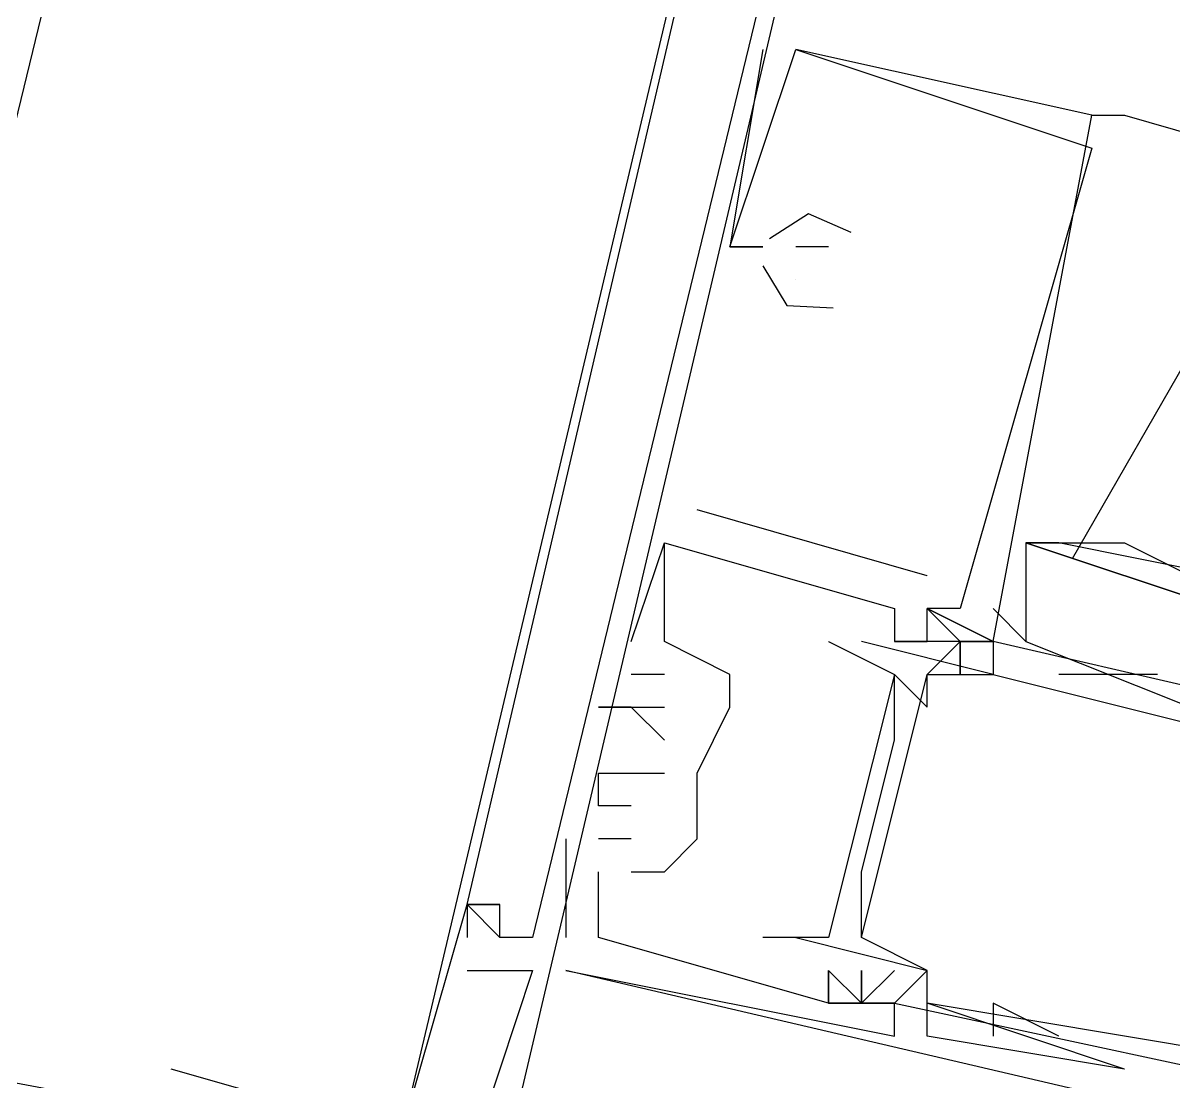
# Model space of a CAD drawing. Header units: feet. Extents: x -84 to 198, y -22 to 181.
# Drawn here: x 103.4467 to 103.9134, y 140.6792 to 141.1085 of the extents above; entities that cross this region are included whole.
import ezdxf

# ---------------------------------------------------------------- set-up
doc = ezdxf.new("R2010")
doc.units = ezdxf.units.FT
doc.layers.add('A-LINEA', color=7, linetype='CONTINUOUS')

msp = doc.modelspace()

# ---------------------------------------------------------------- linework, layer by layer
at = {"layer": 'A-LINEA'}
for p, q in [((103.7467, 141.0978), (103.7467, 141.0978)), ((103.7467, 141.0978), (103.7467, 141.0978)), ((103.7467, 141.0978), (103.7467, 141.0978)), ((103.7467, 141.0978), (103.7467, 141.0978)), ((103.7467, 141.0978), (103.7467, 141.0978)), ((103.7467, 141.0978), (103.7467, 141.0978)), ((103.88, 141.0711), (103.76, 141.0978)), ((103.76, 141.0978), (103.76, 141.0978)), ((103.76, 141.0978), (103.76, 141.0978)), ((103.88, 141.0711), (103.76, 141.0978)), ((103.76, 141.0978), (103.76, 141.0978)), ((103.76, 141.0978), (103.76, 141.0978)), ((103.88, 141.0711), (103.76, 141.0978)), ((103.76, 141.0978), (103.76, 141.0978)), ((103.76, 141.0978), (103.76, 141.0978)), ((103.88, 141.0711), (103.76, 141.0978)), ((103.76, 141.0978), (103.76, 141.0978)), ((103.76, 141.0978), (103.76, 141.0978)), ((103.88, 141.0711), (103.76, 141.0978)), ((103.76, 141.0978), (103.76, 141.0978)), ((103.76, 141.0978), (103.76, 141.0978)), ((103.88, 141.0711), (103.76, 141.0978)), ((103.76, 141.0978), (103.76, 141.0978)), ((103.76, 141.0978), (103.76, 141.0978)), ((103.88, 141.0711), (103.8933, 141.0711)), ((103.88, 141.0711), (103.88, 141.0711)), ((103.88, 141.0711), (103.8933, 141.0711)), ((103.88, 141.0711), (103.88, 141.0711)), ((103.88, 141.0711), (103.8933, 141.0711)), ((103.88, 141.0711), (103.88, 141.0711)), ((103.88, 141.0711), (103.8933, 141.0711)), ((103.88, 141.0711), (103.88, 141.0711)), ((103.88, 141.0711), (103.8933, 141.0711)), ((103.88, 141.0711), (103.88, 141.0711)), ((103.88, 141.0711), (103.8933, 141.0711)), ((103.88, 141.0711), (103.88, 141.0711)), ((103.8933, 141.0711), (103.9867, 141.0444)), ((103.8933, 141.0711), (103.9867, 141.0444)), ((103.88, 141.0578), (103.88, 141.0578)), ((103.88, 141.0578), (103.88, 141.0578)), ((103.88, 141.0578), (103.88, 141.0578)), ((103.88, 141.0578), (103.88, 141.0578)), ((103.88, 141.0578), (103.88, 141.0578)), ((103.88, 141.0578), (103.88, 141.0578)), ((103.7333, 141.0178), (103.7333, 141.0178)), ((103.7333, 141.0178), (103.7333, 141.0178)), ((103.7333, 141.0178), (103.7333, 141.0178)), ((103.7333, 141.0178), (103.7333, 141.0178)), ((103.7333, 141.0178), (103.7333, 141.0178)), ((103.7333, 141.0178), (103.7333, 141.0178)), ((103.7333, 141.0178), (103.7333, 141.0178)), ((103.7333, 141.0178), (103.7333, 141.0178)), ((103.7333, 141.0178), (103.7333, 141.0178)), ((103.7333, 141.0178), (103.7333, 141.0178)), ((103.7333, 141.0178), (103.7333, 141.0178)), ((103.7333, 141.0178), (103.7333, 141.0178)), ((103.7467, 141.0178), (103.7467, 141.0178)), ((103.7467, 141.0178), (103.7467, 141.0178)), ((103.7467, 141.0178), (103.7467, 141.0178)), ((103.7467, 141.0178), (103.7467, 141.0178)), ((103.7467, 141.0178), (103.7467, 141.0178)), ((103.7467, 141.0178), (103.7467, 141.0178)), ((103.7467, 141.0178), (103.7467, 141.0178)), ((103.7467, 141.0178), (103.7467, 141.0178)), ((103.7467, 141.0178), (103.7467, 141.0178)), ((103.7467, 141.0178), (103.7467, 141.0178)), ((103.7467, 141.0178), (103.7467, 141.0178)), ((103.7467, 141.0178), (103.7467, 141.0178)), ((103.76, 141.0178), (103.76, 141.0178)), ((103.76, 141.0178), (103.76, 141.0178)), ((103.76, 141.0178), (103.76, 141.0178)), ((103.76, 141.0178), (103.76, 141.0178)), ((103.76, 141.0178), (103.76, 141.0178)), ((103.76, 141.0178), (103.76, 141.0178)), ((103.7733, 141.0178), (103.7733, 141.0178)), ((103.7733, 141.0178), (103.7733, 141.0178)), ((103.7733, 141.0178), (103.7733, 141.0178)), ((103.7733, 141.0178), (103.7733, 141.0178)), ((103.7733, 141.0178), (103.7733, 141.0178)), ((103.7733, 141.0178), (103.7733, 141.0178)), ((103.76, 141.0044), (103.76, 141.0044)), ((103.76, 141.0044), (103.76, 141.0044)), ((103.76, 141.0044), (103.76, 141.0044)), ((103.76, 141.0044), (103.76, 141.0044)), ((103.76, 141.0044), (103.76, 141.0044)), ((103.76, 141.0044), (103.76, 141.0044)), ((103.76, 141.0044), (103.76, 141.0044)), ((103.76, 141.0044), (103.76, 141.0044)), ((103.76, 141.0044), (103.76, 141.0044)), ((103.76, 141.0044), (103.76, 141.0044)), ((103.76, 141.0044), (103.76, 141.0044)), ((103.76, 141.0044), (103.76, 141.0044)), ((103.9258, 140.9848), (103.8721, 140.8913)), ((103.9258, 140.9848), (103.8721, 140.8913)), ((103.8133, 140.8844), (103.72, 140.9111)), ((103.72, 140.9111), (103.72, 140.9111)), ((103.8133, 140.8844), (103.72, 140.9111)), ((103.72, 140.9111), (103.72, 140.9111)), ((103.8133, 140.8844), (103.72, 140.9111)), ((103.72, 140.9111), (103.72, 140.9111)), ((103.8133, 140.8844), (103.72, 140.9111)), ((103.72, 140.9111), (103.72, 140.9111)), ((103.8133, 140.8844), (103.72, 140.9111)), ((103.72, 140.9111), (103.72, 140.9111)), ((103.8133, 140.8844), (103.72, 140.9111)), ((103.72, 140.9111), (103.72, 140.9111)), ((103.7067, 140.8978), (103.7067, 140.8978)), ((103.7067, 140.8978), (103.7067, 140.8978)), ((103.7067, 140.8978), (103.7067, 140.8978)), ((103.7067, 140.8978), (103.7067, 140.8978)), ((103.7067, 140.8978), (103.7067, 140.8978)), ((103.7067, 140.8978), (103.7067, 140.8978)), ((103.7067, 140.8978), (103.7067, 140.8978)), ((103.7067, 140.8978), (103.7067, 140.8978)), ((103.7067, 140.8978), (103.7067, 140.8978)), ((103.7067, 140.8978), (103.7067, 140.8978)), ((103.7067, 140.8978), (103.7067, 140.8978)), ((103.7067, 140.8978), (103.7067, 140.8978)), ((103.8533, 140.8978), (103.8667, 140.8978)), ((103.8533, 140.8978), (103.8667, 140.8978)), ((103.8133, 140.8844), (103.8133, 140.8844)), ((103.8133, 140.8844), (103.8133, 140.8844)), ((103.8133, 140.8844), (103.8133, 140.8844)), ((103.8133, 140.8844), (103.8133, 140.8844)), ((103.8133, 140.8844), (103.8133, 140.8844)), ((103.8133, 140.8844), (103.8133, 140.8844)), ((103.8, 140.8711), (103.8, 140.8711)), ((103.8, 140.8711), (103.8, 140.8711)), ((103.8, 140.8711), (103.8, 140.8711)), ((103.8, 140.8711), (103.8, 140.8711)), ((103.8, 140.8711), (103.8, 140.8711)), ((103.8, 140.8711), (103.8, 140.8711)), ((103.8, 140.8711), (103.8, 140.8711)), ((103.8, 140.8711), (103.8, 140.8711)), ((103.8, 140.8711), (103.8, 140.8711)), ((103.8, 140.8711), (103.8, 140.8711)), ((103.8, 140.8711), (103.8, 140.8711)), ((103.8, 140.8711), (103.8, 140.8711)), ((103.8133, 140.8711), (103.8133, 140.8711)), ((103.8133, 140.8711), (103.8133, 140.8711)), ((103.8133, 140.8711), (103.8133, 140.8711)), ((103.8133, 140.8711), (103.8133, 140.8711)), ((103.8133, 140.8711), (103.8133, 140.8711)), ((103.8133, 140.8711), (103.8133, 140.8711)), ((103.8133, 140.8711), (103.8133, 140.8711)), ((103.8133, 140.8711), (103.8133, 140.8711)), ((103.8133, 140.8711), (103.8133, 140.8711)), ((103.8133, 140.8711), (103.8133, 140.8711)), ((103.8133, 140.8711), (103.8133, 140.8711)), ((103.8133, 140.8711), (103.8133, 140.8711)), ((103.8267, 140.8711), (103.8267, 140.8711)), ((103.8267, 140.8711), (103.8267, 140.8711)), ((103.8267, 140.8711), (103.8267, 140.8711)), ((103.8267, 140.8711), (103.8267, 140.8711)), ((103.8267, 140.8711), (103.8267, 140.8711)), ((103.8267, 140.8711), (103.8267, 140.8711)), ((103.84, 140.8711), (103.8533, 140.8578)), ((103.84, 140.8711), (103.8533, 140.8578)), ((103.6933, 140.8578), (103.6933, 140.8578)), ((103.6933, 140.8578), (103.6933, 140.8578)), ((103.6933, 140.8578), (103.6933, 140.8578)), ((103.6933, 140.8578), (103.6933, 140.8578)), ((103.6933, 140.8578), (103.6933, 140.8578)), ((103.6933, 140.8578), (103.6933, 140.8578)), ((103.7067, 140.8578), (103.7067, 140.8578)), ((103.7067, 140.8578), (103.7067, 140.8578)), ((103.7067, 140.8578), (103.7067, 140.8578)), ((103.7067, 140.8578), (103.7067, 140.8578)), ((103.7067, 140.8578), (103.7067, 140.8578)), ((103.7067, 140.8578), (103.7067, 140.8578)), ((103.7067, 140.8578), (103.7067, 140.8578)), ((103.7067, 140.8578), (103.7067, 140.8578)), ((103.7067, 140.8578), (103.7067, 140.8578)), ((103.7067, 140.8578), (103.7067, 140.8578)), ((103.7067, 140.8578), (103.7067, 140.8578)), ((103.7067, 140.8578), (103.7067, 140.8578)), ((103.7733, 140.8578), (103.7733, 140.8578)), ((103.7733, 140.8578), (103.7733, 140.8578)), ((103.7867, 140.8578), (103.7867, 140.8578)), ((103.7867, 140.8578), (103.7867, 140.8578)), ((103.8133, 140.8578), (103.8, 140.8578)), ((103.8, 140.8578), (103.8, 140.8578)), ((103.8133, 140.8578), (103.8, 140.8578)), ((103.8, 140.8578), (103.8, 140.8578)), ((103.8133, 140.8578), (103.8, 140.8578)), ((103.8, 140.8578), (103.8, 140.8578)), ((103.8133, 140.8578), (103.8, 140.8578)), ((103.8, 140.8578), (103.8, 140.8578)), ((103.8133, 140.8578), (103.8, 140.8578)), ((103.8, 140.8578), (103.8, 140.8578)), ((103.8133, 140.8578), (103.8, 140.8578)), ((103.8, 140.8578), (103.8, 140.8578)), ((103.8133, 140.8578), (103.8133, 140.8578)), ((103.8133, 140.8578), (103.8133, 140.8578)), ((103.8133, 140.8578), (103.8133, 140.8578)), ((103.8133, 140.8578), (103.8133, 140.8578)), ((103.8133, 140.8578), (103.8133, 140.8578)), ((103.8133, 140.8578), (103.8133, 140.8578)), ((103.8133, 140.8578), (103.8133, 140.8578)), ((103.8133, 140.8578), (103.8133, 140.8578)), ((103.8133, 140.8578), (103.8133, 140.8578)), ((103.8133, 140.8578), (103.8133, 140.8578)), ((103.8133, 140.8578), (103.8133, 140.8578)), ((103.8133, 140.8578), (103.8133, 140.8578)), ((103.8267, 140.8578), (103.8267, 140.8444)), ((103.8267, 140.8578), (103.8267, 140.8578)), ((103.8267, 140.8578), (103.8267, 140.8444)), ((103.8267, 140.8578), (103.8267, 140.8578)), ((103.8267, 140.8578), (103.8267, 140.8444)), ((103.8267, 140.8578), (103.8267, 140.8578)), ((103.8267, 140.8578), (103.8267, 140.8444)), ((103.8267, 140.8578), (103.8267, 140.8578)), ((103.8267, 140.8578), (103.8267, 140.8444)), ((103.8267, 140.8578), (103.8267, 140.8578)), ((103.8267, 140.8578), (103.8267, 140.8444)), ((103.8267, 140.8578), (103.8267, 140.8578)), ((103.84, 140.8578), (103.84, 140.8578)), ((103.84, 140.8578), (103.84, 140.8578)), ((103.84, 140.8578), (103.84, 140.8578)), ((103.84, 140.8578), (103.84, 140.8578)), ((103.84, 140.8578), (103.84, 140.8578)), ((103.84, 140.8578), (103.84, 140.8578)), ((103.84, 140.8578), (103.84, 140.8578)), ((103.84, 140.8578), (103.84, 140.8578)), ((103.84, 140.8578), (103.84, 140.8578)), ((103.84, 140.8578), (103.84, 140.8578)), ((103.84, 140.8578), (103.84, 140.8578)), ((103.84, 140.8578), (103.84, 140.8578)), ((103.84, 140.8578), (103.84, 140.8578)), ((103.84, 140.8578), (103.84, 140.8578)), ((103.8533, 140.8578), (103.92, 140.8311)), ((103.8533, 140.8578), (103.92, 140.8311)), ((103.7067, 140.8444), (103.6933, 140.8444)), ((103.6933, 140.8444), (103.6933, 140.8444)), ((103.7067, 140.8444), (103.6933, 140.8444)), ((103.6933, 140.8444), (103.6933, 140.8444)), ((103.7067, 140.8444), (103.6933, 140.8444)), ((103.6933, 140.8444), (103.6933, 140.8444)), ((103.7067, 140.8444), (103.6933, 140.8444)), ((103.6933, 140.8444), (103.6933, 140.8444)), ((103.7067, 140.8444), (103.6933, 140.8444)), ((103.6933, 140.8444), (103.6933, 140.8444)), ((103.7067, 140.8444), (103.6933, 140.8444)), ((103.6933, 140.8444), (103.6933, 140.8444)), ((103.7067, 140.8444), (103.7067, 140.8444)), ((103.7067, 140.8444), (103.7067, 140.8444)), ((103.7067, 140.8444), (103.7067, 140.8444)), ((103.7067, 140.8444), (103.7067, 140.8444)), ((103.7067, 140.8444), (103.7067, 140.8444)), ((103.7067, 140.8444), (103.7067, 140.8444)), ((103.7333, 140.8444), (103.7333, 140.8444)), ((103.7333, 140.8444), (103.7333, 140.8444)), ((103.7333, 140.8444), (103.7333, 140.8444)), ((103.7333, 140.8444), (103.7333, 140.8444)), ((103.7333, 140.8444), (103.7333, 140.8444)), ((103.7333, 140.8444), (103.7333, 140.8444)), ((103.7867, 140.7378), (103.8133, 140.8444)), ((103.7867, 140.7378), (103.8133, 140.8444)), ((103.7867, 140.7378), (103.8133, 140.8444)), ((103.7867, 140.7378), (103.8133, 140.8444)), ((103.7867, 140.7378), (103.8133, 140.8444)), ((103.7867, 140.7378), (103.8133, 140.8444)), ((103.8, 140.8444), (103.8, 140.8444)), ((103.8, 140.8444), (103.8, 140.8444)), ((103.8, 140.8444), (103.8, 140.8444)), ((103.8, 140.8444), (103.8, 140.8444)), ((103.8133, 140.8444), (103.8133, 140.8444)), ((103.8133, 140.8444), (103.8133, 140.8444)), ((103.84, 140.8444), (103.84, 140.8444)), ((103.84, 140.8444), (103.84, 140.8444)), ((103.84, 140.8444), (103.84, 140.8444)), ((103.84, 140.8444), (103.84, 140.8444)), ((103.84, 140.8444), (103.84, 140.8444)), ((103.84, 140.8444), (103.84, 140.8444)), ((103.9067, 140.8444), (103.8667, 140.8444)), ((103.9067, 140.8444), (103.8667, 140.8444)), ((103.68, 140.8311), (103.68, 140.8311)), ((103.68, 140.8311), (103.68, 140.8311)), ((103.68, 140.8311), (103.68, 140.8311)), ((103.68, 140.8311), (103.68, 140.8311)), ((103.68, 140.8311), (103.68, 140.8311)), ((103.68, 140.8311), (103.68, 140.8311)), ((103.6933, 140.8311), (103.6933, 140.8311)), ((103.6933, 140.8311), (103.6933, 140.8311)), ((103.6933, 140.8311), (103.6933, 140.8311)), ((103.6933, 140.8311), (103.6933, 140.8311)), ((103.6933, 140.8311), (103.6933, 140.8311)), ((103.6933, 140.8311), (103.6933, 140.8311)), ((103.6933, 140.8311), (103.6933, 140.8311)), ((103.6933, 140.8311), (103.6933, 140.8311)), ((103.6933, 140.8311), (103.6933, 140.8311)), ((103.6933, 140.8311), (103.6933, 140.8311)), ((103.6933, 140.8311), (103.6933, 140.8311)), ((103.6933, 140.8311), (103.6933, 140.8311)), ((103.7067, 140.8311), (103.7067, 140.8311)), ((103.7067, 140.8311), (103.7067, 140.8311)), ((103.7067, 140.8311), (103.7067, 140.8311)), ((103.7067, 140.8311), (103.7067, 140.8311)), ((103.7067, 140.8311), (103.7067, 140.8311)), ((103.7067, 140.8311), (103.7067, 140.8311)), ((103.7333, 140.8311), (103.7333, 140.8311)), ((103.7333, 140.8311), (103.7333, 140.8311)), ((103.7333, 140.8311), (103.7333, 140.8311)), ((103.7333, 140.8311), (103.7333, 140.8311)), ((103.7333, 140.8311), (103.7333, 140.8311)), ((103.7333, 140.8311), (103.7333, 140.8311)), ((103.7333, 140.8311), (103.7333, 140.8311)), ((103.7333, 140.8311), (103.7333, 140.8311)), ((103.8133, 140.8311), (103.8133, 140.8311)), ((103.8133, 140.8311), (103.8133, 140.8311)), ((103.7067, 140.8178), (103.7067, 140.8178)), ((103.7067, 140.8178), (103.7067, 140.8178)), ((103.7067, 140.8178), (103.7067, 140.8178)), ((103.7067, 140.8178), (103.7067, 140.8178)), ((103.7067, 140.8178), (103.7067, 140.8178)), ((103.7067, 140.8178), (103.7067, 140.8178)), ((103.8, 140.8178), (103.8, 140.8178)), ((103.8, 140.8178), (103.8, 140.8178)), ((103.68, 140.8044), (103.68, 140.8044)), ((103.68, 140.8044), (103.68, 140.8044)), ((103.68, 140.8044), (103.68, 140.8044)), ((103.68, 140.8044), (103.68, 140.8044)), ((103.68, 140.8044), (103.68, 140.8044)), ((103.68, 140.8044), (103.68, 140.8044)), ((103.7067, 140.8044), (103.7067, 140.8044)), ((103.7067, 140.8044), (103.7067, 140.8044)), ((103.7067, 140.8044), (103.7067, 140.8044)), ((103.7067, 140.8044), (103.7067, 140.8044)), ((103.7067, 140.8044), (103.7067, 140.8044)), ((103.7067, 140.8044), (103.7067, 140.8044)), ((103.72, 140.8044), (103.72, 140.8044)), ((103.72, 140.8044), (103.72, 140.8044)), ((103.72, 140.8044), (103.72, 140.8044)), ((103.72, 140.8044), (103.72, 140.8044)), ((103.72, 140.8044), (103.72, 140.8044)), ((103.72, 140.8044), (103.72, 140.8044)), ((103.72, 140.8044), (103.72, 140.8044)), ((103.72, 140.8044), (103.72, 140.8044)), ((103.72, 140.8044), (103.72, 140.8044)), ((103.72, 140.8044), (103.72, 140.8044)), ((103.68, 140.7911), (103.68, 140.7911)), ((103.68, 140.7911), (103.68, 140.7911)), ((103.68, 140.7911), (103.68, 140.7911)), ((103.68, 140.7911), (103.68, 140.7911)), ((103.68, 140.7911), (103.68, 140.7911)), ((103.68, 140.7911), (103.68, 140.7911)), ((103.6933, 140.7911), (103.6933, 140.7911)), ((103.6933, 140.7911), (103.6933, 140.7911)), ((103.6933, 140.7911), (103.6933, 140.7911)), ((103.6933, 140.7911), (103.6933, 140.7911)), ((103.6933, 140.7911), (103.6933, 140.7911)), ((103.6933, 140.7911), (103.6933, 140.7911)), ((103.6667, 140.7778), (103.6667, 140.7778)), ((103.6667, 140.7778), (103.6667, 140.7778)), ((103.6667, 140.7778), (103.6667, 140.7778)), ((103.6667, 140.7778), (103.6667, 140.7778)), ((103.6667, 140.7778), (103.6667, 140.7778)), ((103.6667, 140.7778), (103.6667, 140.7778)), ((103.6933, 140.7778), (103.68, 140.7778)), ((103.68, 140.7778), (103.68, 140.7778)), ((103.6933, 140.7778), (103.68, 140.7778)), ((103.68, 140.7778), (103.68, 140.7778)), ((103.6933, 140.7778), (103.68, 140.7778)), ((103.68, 140.7778), (103.68, 140.7778)), ((103.6933, 140.7778), (103.68, 140.7778)), ((103.68, 140.7778), (103.68, 140.7778)), ((103.6933, 140.7778), (103.68, 140.7778)), ((103.68, 140.7778), (103.68, 140.7778)), ((103.6933, 140.7778), (103.68, 140.7778)), ((103.68, 140.7778), (103.68, 140.7778)), ((103.6933, 140.7778), (103.6933, 140.7778)), ((103.6933, 140.7778), (103.6933, 140.7778)), ((103.6933, 140.7778), (103.6933, 140.7778)), ((103.6933, 140.7778), (103.6933, 140.7778)), ((103.6933, 140.7778), (103.6933, 140.7778)), ((103.6933, 140.7778), (103.6933, 140.7778)), ((103.72, 140.7778), (103.72, 140.7778)), ((103.72, 140.7778), (103.72, 140.7778)), ((103.72, 140.7778), (103.72, 140.7778)), ((103.72, 140.7778), (103.72, 140.7778)), ((103.72, 140.7778), (103.72, 140.7778)), ((103.72, 140.7778), (103.72, 140.7778)), ((103.68, 140.7644), (103.68, 140.7644)), ((103.68, 140.7644), (103.68, 140.7644)), ((103.68, 140.7644), (103.68, 140.7644)), ((103.68, 140.7644), (103.68, 140.7644)), ((103.68, 140.7644), (103.68, 140.7644)), ((103.68, 140.7644), (103.68, 140.7644)), ((103.68, 140.7644), (103.68, 140.7644)), ((103.68, 140.7644), (103.68, 140.7644)), ((103.68, 140.7644), (103.68, 140.7644)), ((103.68, 140.7644), (103.68, 140.7644)), ((103.68, 140.7644), (103.68, 140.7644)), ((103.68, 140.7644), (103.68, 140.7644)), ((103.6933, 140.7644), (103.6933, 140.7644)), ((103.6933, 140.7644), (103.6933, 140.7644)), ((103.6933, 140.7644), (103.6933, 140.7644)), ((103.6933, 140.7644), (103.6933, 140.7644)), ((103.6933, 140.7644), (103.6933, 140.7644)), ((103.6933, 140.7644), (103.6933, 140.7644)), ((103.7067, 140.7644), (103.7067, 140.7644)), ((103.7067, 140.7644), (103.7067, 140.7644)), ((103.7067, 140.7644), (103.7067, 140.7644)), ((103.7067, 140.7644), (103.7067, 140.7644)), ((103.7067, 140.7644), (103.7067, 140.7644)), ((103.7067, 140.7644), (103.7067, 140.7644)), ((103.7867, 140.7644), (103.7867, 140.7644)), ((103.7867, 140.7644), (103.7867, 140.7644)), ((103.6267, 140.7511), (103.6267, 140.7511)), ((103.6267, 140.7511), (103.6267, 140.7511)), ((103.6267, 140.7511), (103.6267, 140.7511)), ((103.6267, 140.7511), (103.6267, 140.7511)), ((103.6267, 140.7511), (103.6267, 140.7511)), ((103.6267, 140.7511), (103.6267, 140.7511)), ((103.6267, 140.7511), (103.6267, 140.7511)), ((103.6267, 140.7511), (103.6267, 140.7511)), ((103.6267, 140.7511), (103.6267, 140.7511)), ((103.6267, 140.7511), (103.6267, 140.7511)), ((103.6267, 140.7511), (103.6267, 140.7511)), ((103.6267, 140.7511), (103.6267, 140.7511)), ((103.6267, 140.7511), (103.6267, 140.7511)), ((103.6267, 140.7511), (103.6267, 140.7511)), ((103.6267, 140.7511), (103.6267, 140.7511)), ((103.6267, 140.7511), (103.6267, 140.7511)), ((103.64, 140.7511), (103.64, 140.7511)), ((103.64, 140.7511), (103.64, 140.7511)), ((103.64, 140.7511), (103.64, 140.7511)), ((103.64, 140.7511), (103.64, 140.7511)), ((103.64, 140.7511), (103.64, 140.7511)), ((103.64, 140.7511), (103.64, 140.7511)), ((103.64, 140.7511), (103.64, 140.7511)), ((103.64, 140.7511), (103.64, 140.7511)), ((103.64, 140.7511), (103.64, 140.7511)), ((103.64, 140.7511), (103.64, 140.7511)), ((103.64, 140.7511), (103.64, 140.7511)), ((103.64, 140.7511), (103.64, 140.7511)), ((103.6267, 140.7378), (103.6267, 140.7378)), ((103.6267, 140.7378), (103.6267, 140.7378)), ((103.6267, 140.7378), (103.6267, 140.7378)), ((103.6267, 140.7378), (103.6267, 140.7378)), ((103.64, 140.7378), (103.64, 140.7378)), ((103.64, 140.7378), (103.64, 140.7378)), ((103.64, 140.7378), (103.64, 140.7378)), ((103.64, 140.7378), (103.64, 140.7378)), ((103.64, 140.7378), (103.64, 140.7378)), ((103.64, 140.7378), (103.64, 140.7378)), ((103.64, 140.7378), (103.64, 140.7378)), ((103.64, 140.7378), (103.64, 140.7378)), ((103.64, 140.7378), (103.64, 140.7378)), ((103.64, 140.7378), (103.64, 140.7378)), ((103.6533, 140.7378), (103.6533, 140.7378)), ((103.6533, 140.7378), (103.6533, 140.7378)), ((103.6533, 140.7378), (103.6533, 140.7378)), ((103.6533, 140.7378), (103.6533, 140.7378)), ((103.6667, 140.7378), (103.6667, 140.7378)), ((103.6667, 140.7378), (103.6667, 140.7378)), ((103.6667, 140.7378), (103.6667, 140.7378)), ((103.6667, 140.7378), (103.6667, 140.7378)), ((103.6667, 140.7378), (103.6667, 140.7378)), ((103.6667, 140.7378), (103.6667, 140.7378)), ((103.68, 140.7378), (103.68, 140.7378)), ((103.68, 140.7378), (103.68, 140.7378)), ((103.68, 140.7378), (103.68, 140.7378)), ((103.68, 140.7378), (103.68, 140.7378)), ((103.68, 140.7378), (103.68, 140.7378)), ((103.68, 140.7378), (103.68, 140.7378)), ((103.7467, 140.7378), (103.7467, 140.7378)), ((103.7467, 140.7378), (103.7467, 140.7378)), ((103.76, 140.7378), (103.76, 140.7378)), ((103.76, 140.7378), (103.76, 140.7378)), ((103.7733, 140.7378), (103.7733, 140.7378)), ((103.7733, 140.7378), (103.7733, 140.7378)), ((103.7867, 140.7378), (103.7867, 140.7378)), ((103.7867, 140.7378), (103.7867, 140.7378)), ((103.6267, 140.7244), (103.6267, 140.7244)), ((103.6267, 140.7244), (103.6267, 140.7244)), ((103.6267, 140.7244), (103.6267, 140.7244)), ((103.6267, 140.7244), (103.6267, 140.7244)), ((103.6533, 140.7244), (103.6533, 140.7244)), ((103.6533, 140.7244), (103.6533, 140.7244)), ((103.6533, 140.7244), (103.6533, 140.7244)), ((103.6533, 140.7244), (103.6533, 140.7244)), ((103.6667, 140.7244), (103.6667, 140.7244)), ((103.6667, 140.7244), (103.6667, 140.7244)), ((103.6667, 140.7244), (103.6667, 140.7244)), ((104.0667, 140.6311), (103.6667, 140.7244)), ((103.6667, 140.7244), (103.6667, 140.7244)), ((103.6667, 140.7244), (103.6667, 140.7244)), ((103.6667, 140.7244), (103.6667, 140.7244)), ((104.0667, 140.6311), (103.6667, 140.7244)), ((103.7733, 140.7244), (103.7733, 140.7244)), ((103.7733, 140.7244), (103.7733, 140.7244)), ((103.7733, 140.7244), (103.7733, 140.7244)), ((103.7733, 140.7111), (103.7733, 140.7244)), ((103.7733, 140.7244), (103.7733, 140.7244)), ((103.7733, 140.7244), (103.7733, 140.7244)), ((103.7733, 140.7244), (103.7733, 140.7244)), ((103.7733, 140.7111), (103.7733, 140.7244)), ((103.8133, 140.7244), (103.8133, 140.7244)), ((103.8133, 140.7244), (103.8133, 140.7244)), ((103.8133, 140.7244), (103.8133, 140.7244)), ((103.8133, 140.7244), (103.8133, 140.7244)), ((103.7733, 140.7111), (103.7733, 140.7111)), ((103.7733, 140.7111), (103.7733, 140.7111)), ((103.7733, 140.7111), (103.7733, 140.7111)), ((103.7733, 140.7111), (103.7733, 140.7111)), ((103.7733, 140.7111), (103.7733, 140.7111)), ((103.7733, 140.7111), (103.7733, 140.7111)), ((103.7733, 140.7111), (103.7733, 140.7111)), ((103.7733, 140.7111), (103.7733, 140.7111)), ((103.7733, 140.7111), (103.7733, 140.7111)), ((103.7733, 140.7111), (103.7733, 140.7111)), ((103.7733, 140.7111), (103.7733, 140.7111)), ((103.7733, 140.7111), (103.7733, 140.7111)), ((103.7733, 140.7111), (103.7733, 140.7111)), ((103.7733, 140.7111), (103.7733, 140.7111)), ((103.7867, 140.7111), (103.7867, 140.7111)), ((103.7867, 140.7111), (103.7867, 140.7111)), ((103.7867, 140.7111), (103.7867, 140.7111)), ((103.7867, 140.7111), (103.7867, 140.7111)), ((103.7867, 140.7111), (103.7867, 140.7111)), ((103.7867, 140.7111), (103.7867, 140.7111)), ((103.7867, 140.7111), (103.7867, 140.7111)), ((103.7867, 140.7111), (103.7867, 140.7111)), ((103.8, 140.7111), (103.8, 140.7111)), ((103.8, 140.7111), (103.8, 140.7111)), ((103.8, 140.7111), (103.8, 140.7111)), ((103.8, 140.7111), (103.8, 140.7111)), ((103.8, 140.7111), (103.8, 140.7111)), ((103.8, 140.7111), (103.8, 140.7111)), ((103.8, 140.7111), (103.8, 140.7111)), ((103.8, 140.7111), (103.8, 140.7111)), ((103.8, 140.7111), (103.8, 140.7111)), ((103.8, 140.7111), (103.8, 140.7111)), ((103.8, 140.7111), (103.8, 140.7111)), ((103.8, 140.7111), (103.8, 140.7111)), ((103.8, 140.7111), (103.8, 140.7111)), ((103.8, 140.7111), (103.8, 140.7111)), ((103.8133, 140.7111), (103.8133, 140.7111)), ((103.8933, 140.6844), (103.8133, 140.7111)), ((103.8933, 140.6844), (103.8133, 140.7111)), ((103.8133, 140.7111), (103.8133, 140.7111)), ((103.8933, 140.6844), (103.8133, 140.7111)), ((103.8933, 140.6844), (103.8133, 140.7111)), ((103.8667, 140.6978), (103.84, 140.7111)), ((103.84, 140.7111), (103.84, 140.6978)), ((103.8667, 140.6978), (103.84, 140.7111)), ((103.84, 140.7111), (103.84, 140.6978)), ((103.8, 140.6978), (103.8, 140.6978)), ((103.8, 140.6978), (103.8, 140.6978)), ((103.8, 140.6978), (103.8, 140.6978)), ((103.8, 140.6978), (103.8, 140.6978)), ((103.8, 140.6978), (103.8, 140.6978)), ((103.8, 140.6978), (103.8, 140.6978)), ((103.8133, 140.6978), (103.8133, 140.6978)), ((103.8133, 140.6978), (103.8133, 140.6978)), ((103.8667, 140.6978), (103.8667, 140.6978)), ((103.8667, 140.6978), (103.8667, 140.6978)), ((103.5067, 140.6844), (103.5067, 140.6844)), ((103.5067, 140.6844), (103.5067, 140.6844)), ((103.5067, 140.6844), (103.5067, 140.6844)), ((103.5067, 140.6844), (103.5067, 140.6844)), ((103.5067, 140.6844), (103.5067, 140.6844)), ((103.5067, 140.6844), (103.5067, 140.6844))]:
    msp.add_line(p, q, dxfattribs=at)
for points in [[(103.6133, 140.5378), (103.6133, 140.5244), (103.7733, 141.2044), (103.6267, 141.2311), (103.6133, 141.2178), (103.5333, 141.2311), (103.5333, 141.2178), (103.5333, 141.2044)], [(103.6133, 140.5378), (103.6133, 140.5244), (103.7733, 141.2044), (103.6267, 141.2311), (103.6133, 141.2178), (103.5333, 141.2311), (103.5333, 141.2178), (103.5333, 141.2044)], [(103.6133, 140.5378), (103.6133, 140.5244), (103.7733, 141.2044), (103.6267, 141.2311), (103.6133, 141.2178), (103.5333, 141.2311), (103.5333, 141.2178), (103.5333, 141.2044)], [(103.6133, 140.5378), (103.6133, 140.5244), (103.7733, 141.2044), (103.6267, 141.2311), (103.6133, 141.2178), (103.5333, 141.2311), (103.5333, 141.2178), (103.5333, 141.2044)], [(103.36, 140.7244), (103.48, 141.2178), (103.56, 141.1911)], [(103.36, 140.7244), (103.48, 141.2178), (103.56, 141.1911)], [(103.36, 140.7244), (103.48, 141.2178), (103.56, 141.1911)], [(103.36, 140.7244), (103.48, 141.2178), (103.56, 141.1911)], [(103.7467, 141.1778), (103.7333, 141.1644), (103.64, 141.1778), (103.64, 141.1911), (103.6267, 141.1778), (103.72, 141.1644), (103.6, 140.6578), (103.5067, 140.6844), (103.5067, 140.6844)], [(103.7467, 141.1778), (103.7333, 141.1644), (103.64, 141.1778), (103.64, 141.1911), (103.6267, 141.1778), (103.72, 141.1644), (103.6, 140.6578), (103.5067, 140.6844), (103.5067, 140.6844)], [(103.7467, 141.1778), (103.7333, 141.1644), (103.64, 141.1778), (103.64, 141.1911), (103.6267, 141.1778), (103.72, 141.1644), (103.6, 140.6578), (103.5067, 140.6844), (103.5067, 140.6844)], [(103.7467, 141.1778), (103.7333, 141.1644), (103.64, 141.1778), (103.64, 141.1911), (103.6267, 141.1778), (103.72, 141.1644), (103.6, 140.6578), (103.5067, 140.6844), (103.5067, 140.6844)], [(103.7467, 141.1778), (103.7333, 141.1644), (103.64, 141.1778), (103.64, 141.1911), (103.6267, 141.1778), (103.72, 141.1644), (103.6, 140.6578), (103.5067, 140.6844), (103.5067, 140.6844)], [(103.7467, 141.1778), (103.7333, 141.1644), (103.64, 141.1778), (103.64, 141.1911), (103.6267, 141.1778), (103.72, 141.1644), (103.6, 140.6578), (103.5067, 140.6844), (103.5067, 140.6844)], [(103.7467, 141.1911), (103.76, 141.1778), (103.6533, 140.7378), (103.64, 140.7378), (103.6267, 140.7511), (103.6267, 140.7378)], [(103.7467, 141.1911), (103.76, 141.1778), (103.6533, 140.7378), (103.64, 140.7378), (103.6267, 140.7511), (103.6267, 140.7378)], [(103.7467, 141.1911), (103.76, 141.1778), (103.6533, 140.7378), (103.64, 140.7378), (103.6267, 140.7511), (103.6267, 140.7378)], [(103.7467, 141.1911), (103.76, 141.1778), (103.6533, 140.7378), (103.64, 140.7378), (103.6267, 140.7511), (103.6267, 140.7378)], [(103.64, 140.7378), (103.64, 140.7511), (103.6267, 140.7511), (103.72, 141.1511), (103.7333, 141.1511)], [(103.64, 140.7378), (103.64, 140.7511), (103.6267, 140.7511), (103.72, 141.1511), (103.7333, 141.1511)], [(103.64, 140.7378), (103.64, 140.7511), (103.6267, 140.7511), (103.72, 141.1511), (103.7333, 141.1511)], [(103.64, 140.7378), (103.64, 140.7511), (103.6267, 140.7511), (103.72, 141.1511), (103.7333, 141.1511)], [(103.64, 140.7378), (103.64, 140.7511), (103.6267, 140.7511), (103.72, 141.1511), (103.7333, 141.1511)], [(103.64, 140.7378), (103.64, 140.7511), (103.6267, 140.7511), (103.72, 141.1511), (103.7333, 141.1511)], [(103.7467, 141.0978), (103.7333, 141.0178), (103.7467, 141.0178)], [(103.7467, 141.0178), (103.7333, 141.0178), (103.76, 141.0978), (103.88, 141.0578), (103.8267, 140.8711), (103.8133, 140.8711)], [(103.7467, 141.0978), (103.7333, 141.0178), (103.7467, 141.0178)], [(103.7467, 141.0178), (103.7333, 141.0178), (103.76, 141.0978), (103.88, 141.0578), (103.8267, 140.8711), (103.8133, 140.8711)], [(103.7467, 141.0978), (103.7333, 141.0178), (103.7467, 141.0178)], [(103.7467, 141.0178), (103.7333, 141.0178), (103.76, 141.0978), (103.88, 141.0578), (103.8267, 140.8711), (103.8133, 140.8711)], [(103.7467, 141.0978), (103.7333, 141.0178), (103.7467, 141.0178)], [(103.7467, 141.0178), (103.7333, 141.0178), (103.76, 141.0978), (103.88, 141.0578), (103.8267, 140.8711), (103.8133, 140.8711)], [(103.7467, 141.0978), (103.7333, 141.0178), (103.7467, 141.0178)], [(103.7467, 141.0178), (103.7333, 141.0178), (103.76, 141.0978), (103.88, 141.0578), (103.8267, 140.8711), (103.8133, 140.8711)], [(103.7467, 141.0978), (103.7333, 141.0178), (103.7467, 141.0178)], [(103.7467, 141.0178), (103.7333, 141.0178), (103.76, 141.0978), (103.88, 141.0578), (103.8267, 140.8711), (103.8133, 140.8711)], [(103.6933, 140.7644), (103.7067, 140.7644), (103.72, 140.7778), (103.72, 140.8044), (103.7333, 140.8311), (103.7333, 140.8444), (103.7067, 140.8578), (103.7067, 140.8978), (103.8, 140.8711), (103.8, 140.8578), (103.8133, 140.8578), (103.8133, 140.8711), (103.84, 140.8578), (103.8267, 140.8578), (103.84, 140.8578), (103.88, 141.0711)], [(103.6933, 140.7644), (103.7067, 140.7644), (103.72, 140.7778), (103.72, 140.8044), (103.7333, 140.8311), (103.7333, 140.8444), (103.7067, 140.8578), (103.7067, 140.8978), (103.8, 140.8711), (103.8, 140.8578), (103.8133, 140.8578), (103.8133, 140.8711), (103.84, 140.8578), (103.8267, 140.8578), (103.84, 140.8578), (103.88, 141.0711)], [(103.6933, 140.7644), (103.7067, 140.7644), (103.72, 140.7778), (103.72, 140.8044), (103.7333, 140.8311), (103.7333, 140.8444), (103.7067, 140.8578), (103.7067, 140.8978), (103.8, 140.8711), (103.8, 140.8578), (103.8133, 140.8578), (103.8133, 140.8711), (103.84, 140.8578), (103.8267, 140.8578), (103.84, 140.8578), (103.88, 141.0711)], [(103.6933, 140.7644), (103.7067, 140.7644), (103.72, 140.7778), (103.72, 140.8044), (103.7333, 140.8311), (103.7333, 140.8444), (103.7067, 140.8578), (103.7067, 140.8978), (103.8, 140.8711), (103.8, 140.8578), (103.8133, 140.8578), (103.8133, 140.8711), (103.84, 140.8578), (103.8267, 140.8578), (103.84, 140.8578), (103.88, 141.0711)], [(103.6933, 140.7644), (103.7067, 140.7644), (103.72, 140.7778), (103.72, 140.8044), (103.7333, 140.8311), (103.7333, 140.8444), (103.7067, 140.8578), (103.7067, 140.8978), (103.8, 140.8711), (103.8, 140.8578), (103.8133, 140.8578), (103.8133, 140.8711), (103.84, 140.8578), (103.8267, 140.8578), (103.84, 140.8578), (103.88, 141.0711)], [(103.6933, 140.7644), (103.7067, 140.7644), (103.72, 140.7778), (103.72, 140.8044), (103.7333, 140.8311), (103.7333, 140.8444), (103.7067, 140.8578), (103.7067, 140.8978), (103.8, 140.8711), (103.8, 140.8578), (103.8133, 140.8578), (103.8133, 140.8711), (103.84, 140.8578), (103.8267, 140.8578), (103.84, 140.8578), (103.88, 141.0711)], [(103.7824, 141.0235), (103.7651, 141.0311), (103.7493, 141.021)], [(103.7824, 141.0235), (103.7651, 141.0311), (103.7493, 141.021)], [(103.7824, 141.0235), (103.7651, 141.0311), (103.7493, 141.021)], [(103.7824, 141.0235), (103.7651, 141.0311), (103.7493, 141.021)], [(103.7824, 141.0235), (103.7651, 141.0311), (103.7493, 141.021)], [(103.7824, 141.0235), (103.7651, 141.0311), (103.7493, 141.021)], [(103.7733, 141.0178), (103.76, 141.0178), (103.76, 141.0178)], [(103.7733, 141.0178), (103.76, 141.0178), (103.76, 141.0178)], [(103.7733, 141.0178), (103.76, 141.0178), (103.76, 141.0178)], [(103.7733, 141.0178), (103.76, 141.0178), (103.76, 141.0178)], [(103.7733, 141.0178), (103.76, 141.0178), (103.76, 141.0178)], [(103.7733, 141.0178), (103.76, 141.0178), (103.76, 141.0178)], [(103.7467, 141.0101), (103.7564, 140.994), (103.7752, 140.993)], [(103.7467, 141.0101), (103.7564, 140.994), (103.7752, 140.993)], [(103.7467, 141.0101), (103.7564, 140.994), (103.7752, 140.993)], [(103.7467, 141.0101), (103.7564, 140.994), (103.7752, 140.993)], [(103.7467, 141.0101), (103.7564, 140.994), (103.7752, 140.993)], [(103.7467, 141.0101), (103.7564, 140.994), (103.7752, 140.993)], [(103.6933, 140.8578), (103.7067, 140.8978), (103.7067, 140.8978)], [(103.6933, 140.8578), (103.7067, 140.8978), (103.7067, 140.8978)], [(103.6933, 140.8578), (103.7067, 140.8978), (103.7067, 140.8978)], [(103.6933, 140.8578), (103.7067, 140.8978), (103.7067, 140.8978)], [(103.6933, 140.8578), (103.7067, 140.8978), (103.7067, 140.8978)], [(103.6933, 140.8578), (103.7067, 140.8978), (103.7067, 140.8978)], [(103.92, 140.8311), (103.9333, 140.8711), (103.8533, 140.8978), (103.8533, 140.8578)], [(103.9333, 140.8844), (103.9333, 140.8844), (103.8667, 140.8978), (103.8533, 140.8978), (103.9333, 140.8711), (103.9333, 140.8844), (103.9333, 140.8844)], [(103.92, 140.8311), (103.9333, 140.8711), (103.8533, 140.8978), (103.8533, 140.8578)], [(103.9333, 140.8844), (103.9333, 140.8844), (103.8667, 140.8978), (103.8533, 140.8978), (103.9333, 140.8711), (103.9333, 140.8844), (103.9333, 140.8844)], [(103.8667, 140.8978), (103.8933, 140.8978), (103.92, 140.8844), (103.9333, 140.8844), (103.9333, 140.8844), (103.9867, 140.8711)], [(103.8667, 140.8978), (103.8933, 140.8978), (103.92, 140.8844), (103.9333, 140.8844), (103.9333, 140.8844), (103.9867, 140.8711)], [(103.8267, 140.8578), (103.8267, 140.8578), (103.8133, 140.8578), (103.8133, 140.8711), (103.8267, 140.8578)], [(103.8267, 140.8578), (103.84, 140.8578), (103.8133, 140.8711), (103.8133, 140.8711)], [(103.8267, 140.8578), (103.8267, 140.8578), (103.8133, 140.8578), (103.8133, 140.8711), (103.8267, 140.8578)], [(103.8267, 140.8578), (103.84, 140.8578), (103.8133, 140.8711), (103.8133, 140.8711)], [(103.8267, 140.8578), (103.8267, 140.8578), (103.8133, 140.8578), (103.8133, 140.8711), (103.8267, 140.8578)], [(103.8267, 140.8578), (103.84, 140.8578), (103.8133, 140.8711), (103.8133, 140.8711)], [(103.8267, 140.8578), (103.8267, 140.8578), (103.8133, 140.8578), (103.8133, 140.8711), (103.8267, 140.8578)], [(103.8267, 140.8578), (103.84, 140.8578), (103.8133, 140.8711), (103.8133, 140.8711)], [(103.8267, 140.8578), (103.8267, 140.8578), (103.8133, 140.8578), (103.8133, 140.8711), (103.8267, 140.8578)], [(103.8267, 140.8578), (103.84, 140.8578), (103.8133, 140.8711), (103.8133, 140.8711)], [(103.8267, 140.8578), (103.8267, 140.8578), (103.8133, 140.8578), (103.8133, 140.8711), (103.8267, 140.8578)], [(103.8267, 140.8578), (103.84, 140.8578), (103.8133, 140.8711), (103.8133, 140.8711)], [(103.7733, 140.8578), (103.8, 140.8444), (103.7733, 140.7378), (103.7467, 140.7378)], [(103.7733, 140.8578), (103.8, 140.8444), (103.7733, 140.7378), (103.7467, 140.7378)], [(104.0133, 140.8178), (103.84, 140.8578), (103.84, 140.8444), (103.7867, 140.8578)], [(104.0133, 140.8178), (103.84, 140.8578), (103.84, 140.8444), (103.7867, 140.8578)], [(103.8133, 140.8578), (103.8133, 140.8578), (103.8133, 140.8578)], [(103.8133, 140.8444), (103.8267, 140.8578), (103.8267, 140.8444)], [(103.8133, 140.8578), (103.8133, 140.8578), (103.8133, 140.8578)], [(103.8133, 140.8444), (103.8267, 140.8578), (103.8267, 140.8444)], [(103.8133, 140.8578), (103.8133, 140.8578), (103.8133, 140.8578)], [(103.8133, 140.8444), (103.8267, 140.8578), (103.8267, 140.8444)], [(103.8133, 140.8578), (103.8133, 140.8578), (103.8133, 140.8578)], [(103.8133, 140.8444), (103.8267, 140.8578), (103.8267, 140.8444)], [(103.8133, 140.8578), (103.8133, 140.8578), (103.8133, 140.8578)], [(103.8133, 140.8444), (103.8267, 140.8578), (103.8267, 140.8444)], [(103.8133, 140.8578), (103.8133, 140.8578), (103.8133, 140.8578)], [(103.8133, 140.8444), (103.8267, 140.8578), (103.8267, 140.8444)], [(103.8267, 140.8444), (103.8267, 140.8578), (103.8267, 140.8444)], [(103.8267, 140.8444), (103.8267, 140.8578), (103.8267, 140.8444)], [(103.8267, 140.8444), (103.8267, 140.8578), (103.8267, 140.8444)], [(103.8267, 140.8444), (103.8267, 140.8578), (103.8267, 140.8444)], [(103.8267, 140.8444), (103.8267, 140.8578), (103.8267, 140.8444)], [(103.8267, 140.8444), (103.8267, 140.8578), (103.8267, 140.8444)], [(103.96, 140.6978), (103.9867, 140.6978), (103.9867, 140.6844), (103.9733, 140.6844), (103.8133, 140.7111), (103.8133, 140.7244), (103.7867, 140.7378), (103.7867, 140.7644), (103.8, 140.8178), (103.8, 140.8444), (103.8133, 140.8311), (103.8133, 140.8444), (103.84, 140.8444)], [(103.96, 140.6978), (103.9867, 140.6978), (103.9867, 140.6844), (103.9733, 140.6844), (103.8133, 140.7111), (103.8133, 140.7244), (103.7867, 140.7378), (103.7867, 140.7644), (103.8, 140.8178), (103.8, 140.8444), (103.8133, 140.8311), (103.8133, 140.8444), (103.84, 140.8444)], [(103.84, 140.8444), (104, 140.8044), (104.0133, 140.8044), (104.0133, 140.7911), (103.9867, 140.7911), (103.9867, 140.7911)], [(103.84, 140.8444), (104, 140.8044), (104.0133, 140.8044), (104.0133, 140.7911), (103.9867, 140.7911), (103.9867, 140.7911)], [(103.7067, 140.8178), (103.6933, 140.8311), (103.68, 140.8311), (103.6933, 140.8311), (103.7067, 140.8311), (103.7067, 140.8311)], [(103.7067, 140.8178), (103.6933, 140.8311), (103.68, 140.8311), (103.6933, 140.8311), (103.7067, 140.8311), (103.7067, 140.8311)], [(103.7067, 140.8178), (103.6933, 140.8311), (103.68, 140.8311), (103.6933, 140.8311), (103.7067, 140.8311), (103.7067, 140.8311)], [(103.7067, 140.8178), (103.6933, 140.8311), (103.68, 140.8311), (103.6933, 140.8311), (103.7067, 140.8311), (103.7067, 140.8311)], [(103.7067, 140.8178), (103.6933, 140.8311), (103.68, 140.8311), (103.6933, 140.8311), (103.7067, 140.8311), (103.7067, 140.8311)], [(103.7067, 140.8178), (103.6933, 140.8311), (103.68, 140.8311), (103.6933, 140.8311), (103.7067, 140.8311), (103.7067, 140.8311)], [(103.72, 140.7778), (103.72, 140.8044), (103.72, 140.8044), (103.7333, 140.8311)], [(103.72, 140.7778), (103.72, 140.8044), (103.72, 140.8044), (103.7333, 140.8311)], [(103.6933, 140.7911), (103.6933, 140.7911), (103.68, 140.7911), (103.68, 140.8044), (103.7067, 140.8044), (103.7067, 140.8044)], [(103.6933, 140.7911), (103.6933, 140.7911), (103.68, 140.7911), (103.68, 140.8044), (103.7067, 140.8044), (103.7067, 140.8044)], [(103.6933, 140.7911), (103.6933, 140.7911), (103.68, 140.7911), (103.68, 140.8044), (103.7067, 140.8044), (103.7067, 140.8044)], [(103.6933, 140.7911), (103.6933, 140.7911), (103.68, 140.7911), (103.68, 140.8044), (103.7067, 140.8044), (103.7067, 140.8044)], [(103.6933, 140.7911), (103.6933, 140.7911), (103.68, 140.7911), (103.68, 140.8044), (103.7067, 140.8044), (103.7067, 140.8044)], [(103.6933, 140.7911), (103.6933, 140.7911), (103.68, 140.7911), (103.68, 140.8044), (103.7067, 140.8044), (103.7067, 140.8044)], [(103.6667, 140.7778), (103.6667, 140.7378), (103.6667, 140.7378)], [(103.6667, 140.7778), (103.6667, 140.7378), (103.6667, 140.7378)], [(103.6667, 140.7778), (103.6667, 140.7378), (103.6667, 140.7378)], [(103.6667, 140.7778), (103.6667, 140.7378), (103.6667, 140.7378)], [(103.6667, 140.7778), (103.6667, 140.7378), (103.6667, 140.7378)], [(103.6667, 140.7778), (103.6667, 140.7378), (103.6667, 140.7378)], [(103.6667, 140.7244), (103.8, 140.6978), (103.8, 140.7111), (103.7867, 140.7111), (103.8, 140.7111), (103.7733, 140.7111), (103.7733, 140.7244), (103.7733, 140.7111), (103.68, 140.7378), (103.68, 140.7644)], [(103.6667, 140.7244), (103.8, 140.6978), (103.8, 140.7111), (103.7867, 140.7111), (103.8, 140.7111), (103.7733, 140.7111), (103.7733, 140.7244), (103.7733, 140.7111), (103.68, 140.7378), (103.68, 140.7644)], [(103.6667, 140.7244), (103.8, 140.6978), (103.8, 140.7111), (103.7867, 140.7111), (103.8, 140.7111), (103.7733, 140.7111), (103.7733, 140.7244), (103.7733, 140.7111), (103.68, 140.7378), (103.68, 140.7644)], [(103.6667, 140.7244), (103.8, 140.6978), (103.8, 140.7111), (103.7867, 140.7111), (103.8, 140.7111), (103.7733, 140.7111), (103.7733, 140.7244), (103.7733, 140.7111), (103.68, 140.7378), (103.68, 140.7644)], [(103.6667, 140.7244), (103.8, 140.6978), (103.8, 140.7111), (103.7867, 140.7111), (103.8, 140.7111), (103.7733, 140.7111), (103.7733, 140.7244), (103.7733, 140.7111), (103.68, 140.7378), (103.68, 140.7644)], [(103.6667, 140.7244), (103.8, 140.6978), (103.8, 140.7111), (103.7867, 140.7111), (103.8, 140.7111), (103.7733, 140.7111), (103.7733, 140.7244), (103.7733, 140.7111), (103.68, 140.7378), (103.68, 140.7644)], [(103.6267, 140.6444), (103.6, 140.6578), (103.6267, 140.7511), (103.64, 140.7511)], [(103.6267, 140.6444), (103.6, 140.6578), (103.6267, 140.7511), (103.64, 140.7511)], [(103.6267, 140.6444), (103.6, 140.6578), (103.6267, 140.7511), (103.64, 140.7511)], [(103.6267, 140.6444), (103.6, 140.6578), (103.6267, 140.7511), (103.64, 140.7511)], [(103.6267, 140.6444), (103.6, 140.6578), (103.6267, 140.7511), (103.64, 140.7511)], [(103.6267, 140.6444), (103.6, 140.6578), (103.6267, 140.7511), (103.64, 140.7511)], [(103.64, 140.7378), (103.64, 140.7511), (103.64, 140.7511), (103.6267, 140.7511)], [(103.64, 140.7378), (103.64, 140.7511), (103.64, 140.7511), (103.6267, 140.7511)], [(103.64, 140.7378), (103.64, 140.7511), (103.64, 140.7511), (103.6267, 140.7511)], [(103.64, 140.7378), (103.64, 140.7511), (103.64, 140.7511), (103.6267, 140.7511)], [(103.64, 140.7378), (103.64, 140.7511), (103.64, 140.7511), (103.6267, 140.7511)], [(103.64, 140.7378), (103.64, 140.7511), (103.64, 140.7511), (103.6267, 140.7511)], [(103.76, 140.7378), (103.8133, 140.7244), (103.8, 140.7111), (103.9867, 140.6711), (104, 140.6978), (104, 140.7111)], [(103.76, 140.7378), (103.8133, 140.7244), (103.8, 140.7111), (103.9867, 140.6711), (104, 140.6978), (104, 140.7111)], [(103.6267, 140.7244), (103.6533, 140.7244), (103.6267, 140.6444), (103.4133, 140.6844), (103.4133, 140.6978), (103.4, 140.6844)], [(103.6267, 140.7244), (103.6533, 140.7244), (103.6267, 140.6444), (103.4133, 140.6844), (103.4133, 140.6978), (103.4, 140.6844)], [(103.6267, 140.7244), (103.6533, 140.7244), (103.6267, 140.6444), (103.4133, 140.6844), (103.4133, 140.6978), (103.4, 140.6844)], [(103.6267, 140.7244), (103.6533, 140.7244), (103.6267, 140.6444), (103.4133, 140.6844), (103.4133, 140.6978), (103.4, 140.6844)], [(103.8, 140.7244), (103.7867, 140.7111), (103.8, 140.7244), (103.7867, 140.7111), (103.7733, 140.7244), (103.7733, 140.7111)], [(103.8, 140.7244), (103.7867, 140.7111), (103.8, 140.7244), (103.7867, 140.7111), (103.7733, 140.7244), (103.7733, 140.7111)], [(103.7867, 140.7244), (103.7867, 140.7111), (103.8, 140.7244)], [(103.7867, 140.7244), (103.7867, 140.7111), (103.7867, 140.7244)], [(103.7867, 140.7244), (103.7867, 140.7111), (103.8, 140.7244)], [(103.7867, 140.7244), (103.7867, 140.7111), (103.7867, 140.7244)], [(103.8933, 140.6844), (103.8933, 140.6844), (103.8933, 140.6844), (103.8133, 140.6978), (103.8133, 140.7111)], [(103.8933, 140.6844), (103.8933, 140.6844), (103.8933, 140.6844), (103.8133, 140.6978), (103.8133, 140.7111)]]:
    msp.add_lwpolyline(points, dxfattribs=at)
msp.add_lwpolyline([(103.8, 140.7111), (103.7733, 140.7111), (103.7733, 140.7111), (103.8, 140.7111)], close=True, dxfattribs=at)
msp.add_lwpolyline([(103.8, 140.7111), (103.7733, 140.7111), (103.7733, 140.7111), (103.8, 140.7111)], close=True, dxfattribs=at)

doc.saveas('drawing.dxf')
